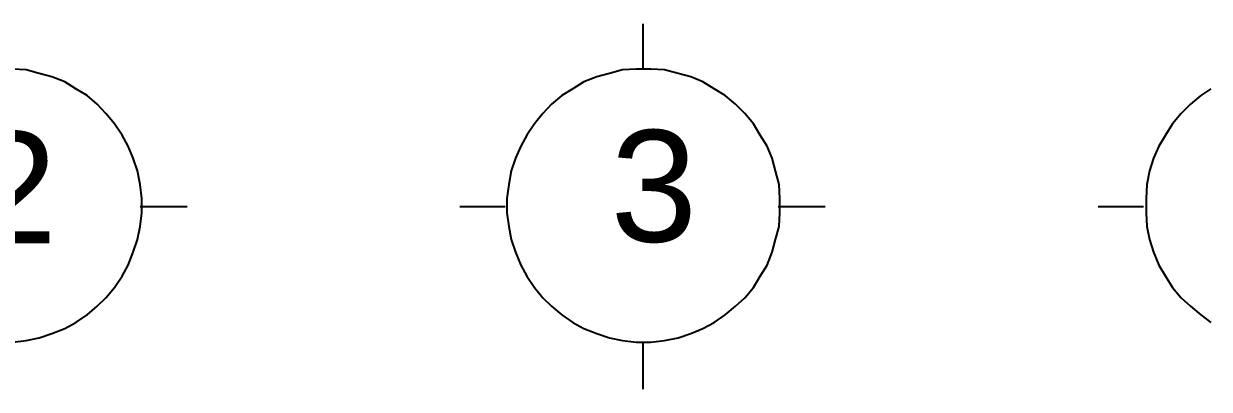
# Model space of a CAD drawing. Header units: millimetres. Extents: x 5 to 415, y 48 to 251.
# Drawn here: x 39.3 to 63.75, y 243.89 to 251.43 of the extents above; entities that cross this region are included whole.
import ezdxf

# ---------------------------------------------------------------- set-up
doc = ezdxf.new("R2010")
doc.units = ezdxf.units.MM
doc.layers.add('P', color=7, linetype='Continuous')
doc.layers.add('T', color=7, linetype='Continuous')

msp = doc.modelspace()

# ---------------------------------------------------------------- linework, layer by layer
at = {"layer": 'P'}
for points in [[(52.07, 250.49), (52.07, 251.425)], [(39.352, 250.472), (39.07, 250.49)], [(39.617, 250.402), (39.352, 250.472)], [(39.882, 250.331), (39.617, 250.402)], [(51.382, 250.402), (51.118, 250.331)], [(51.647, 250.472), (51.382, 250.402)], [(51.929, 250.49), (51.647, 250.472)], [(52.088, 250.49), (51.929, 250.49)], [(52.229, 250.49), (52.088, 250.49)], [(52.511, 250.472), (52.229, 250.49)], [(52.793, 250.402), (52.511, 250.472)], [(53.058, 250.331), (52.793, 250.402)], [(40.146, 250.225), (39.882, 250.331)], [(40.375, 250.084), (40.146, 250.225)], [(50.853, 250.225), (50.624, 250.084)], [(51.118, 250.331), (50.853, 250.225)], [(53.305, 250.225), (53.058, 250.331)], [(53.534, 250.084), (53.305, 250.225)], [(40.605, 249.943), (40.375, 250.084)], [(40.816, 249.767), (40.605, 249.943)], [(50.394, 249.943), (50.183, 249.767)], [(50.624, 250.084), (50.394, 249.943)], [(53.763, 249.943), (53.534, 250.084)], [(53.975, 249.767), (53.763, 249.943)], [(63.571, 249.943), (63.359, 249.767)], [(63.782, 250.084), (63.571, 249.943)], [(40.993, 249.573), (40.816, 249.767)], [(50.183, 249.767), (50.006, 249.573)], [(54.169, 249.573), (53.975, 249.767)], [(63.359, 249.767), (63.165, 249.573)], [(41.169, 249.361), (40.993, 249.573)], [(50.006, 249.573), (49.83, 249.361)], [(54.345, 249.361), (54.169, 249.573)], [(63.165, 249.573), (62.988, 249.361)], [(41.328, 249.132), (41.169, 249.361)], [(41.451, 248.902), (41.328, 249.132)], [(49.671, 249.132), (49.548, 248.902)], [(49.83, 249.361), (49.671, 249.132)], [(54.487, 249.132), (54.345, 249.361)], [(54.628, 248.902), (54.487, 249.132)], [(62.847, 249.132), (62.706, 248.902)], [(62.988, 249.361), (62.847, 249.132)], [(41.557, 248.655), (41.451, 248.902)], [(49.548, 248.902), (49.442, 248.655)], [(54.733, 248.655), (54.628, 248.902)], [(62.706, 248.902), (62.6, 248.655)], [(41.645, 248.391), (41.557, 248.655)], [(49.442, 248.655), (49.354, 248.391)], [(54.804, 248.391), (54.733, 248.655)], [(62.6, 248.655), (62.512, 248.391)], [(41.698, 248.109), (41.645, 248.391)], [(49.354, 248.391), (49.301, 248.109)], [(54.875, 248.109), (54.804, 248.391)], [(62.512, 248.391), (62.459, 248.109)], [(41.734, 247.826), (41.698, 248.109)], [(49.301, 248.109), (49.265, 247.826)], [(54.892, 247.826), (54.875, 248.109)], [(62.459, 248.109), (62.442, 247.826)], [(41.734, 247.685), (41.734, 247.826)], [(41.734, 247.527), (41.734, 247.685)], [(49.265, 247.826), (49.265, 247.685)], [(49.265, 247.685), (49.265, 247.527)], [(54.892, 247.685), (54.892, 247.826)], [(54.892, 247.527), (54.892, 247.685)], [(62.442, 247.826), (62.442, 247.685)], [(62.442, 247.685), (62.442, 247.527)], [(42.668, 247.65), (41.698, 247.65)], [(41.698, 247.244), (41.734, 247.527)], [(49.23, 247.65), (48.295, 247.65)], [(49.265, 247.527), (49.301, 247.244)], [(55.827, 247.65), (54.857, 247.65)], [(54.875, 247.244), (54.892, 247.527)], [(62.389, 247.65), (61.454, 247.65)], [(62.442, 247.527), (62.459, 247.244)], [(41.645, 246.98), (41.698, 247.244)], [(49.301, 247.244), (49.354, 246.98)], [(54.804, 246.98), (54.875, 247.244)], [(62.459, 247.244), (62.512, 246.98)], [(41.557, 246.715), (41.645, 246.98)], [(49.354, 246.98), (49.442, 246.715)], [(54.733, 246.715), (54.804, 246.98)], [(62.512, 246.98), (62.6, 246.715)], [(41.451, 246.451), (41.557, 246.715)], [(49.442, 246.715), (49.548, 246.451)], [(54.628, 246.451), (54.733, 246.715)], [(62.6, 246.715), (62.706, 246.451)], [(41.328, 246.221), (41.451, 246.451)], [(49.548, 246.451), (49.671, 246.221)], [(54.487, 246.221), (54.628, 246.451)], [(62.706, 246.451), (62.847, 246.221)], [(41.169, 245.992), (41.328, 246.221)], [(49.671, 246.221), (49.83, 245.992)], [(54.345, 245.992), (54.487, 246.221)], [(62.847, 246.221), (62.988, 245.992)], [(40.993, 245.78), (41.169, 245.992)], [(49.83, 245.992), (50.006, 245.78)], [(54.169, 245.78), (54.345, 245.992)], [(62.988, 245.992), (63.165, 245.78)], [(40.816, 245.604), (40.993, 245.78)], [(50.006, 245.78), (50.183, 245.604)], [(53.975, 245.604), (54.169, 245.78)], [(63.165, 245.78), (63.359, 245.604)], [(40.605, 245.428), (40.816, 245.604)], [(50.183, 245.604), (50.394, 245.428)], [(53.763, 245.428), (53.975, 245.604)], [(63.359, 245.604), (63.571, 245.428)], [(40.146, 245.145), (40.375, 245.269)], [(40.375, 245.269), (40.605, 245.428)], [(50.394, 245.428), (50.624, 245.269)], [(50.624, 245.269), (50.853, 245.145)], [(53.305, 245.145), (53.534, 245.269)], [(53.534, 245.269), (53.763, 245.428)], [(63.571, 245.428), (63.782, 245.269)], [(39.617, 244.951), (39.882, 245.039)], [(39.882, 245.039), (40.146, 245.145)], [(50.853, 245.145), (51.118, 245.039)], [(51.118, 245.039), (51.382, 244.951)], [(52.793, 244.951), (53.058, 245.039)], [(53.058, 245.039), (53.305, 245.145)], [(39.07, 244.863), (39.352, 244.898)], [(39.352, 244.898), (39.617, 244.951)], [(51.382, 244.951), (51.647, 244.898)], [(51.647, 244.898), (51.929, 244.863)], [(51.929, 244.863), (52.088, 244.863)], [(52.07, 243.893), (52.07, 244.863)], [(52.088, 244.863), (52.229, 244.863)], [(52.229, 244.863), (52.511, 244.898)], [(52.511, 244.898), (52.793, 244.951)]]:
    msp.add_lwpolyline(points, dxfattribs=at)

# ---------------------------------------------------------------- texts
at = {"layer": 'T', "char_height": 2.3, "attachment_point": 7}
for s, insert in [('{\\fArial|b0|i0|c0|p18;2}', (38.2, 246.9)), ('{\\fArial|b0|i0|c0|p18;3}', (51.4, 246.9))]:
    msp.add_mtext(s, dxfattribs=dict(at, insert=insert))

doc.saveas('drawing.dxf')
